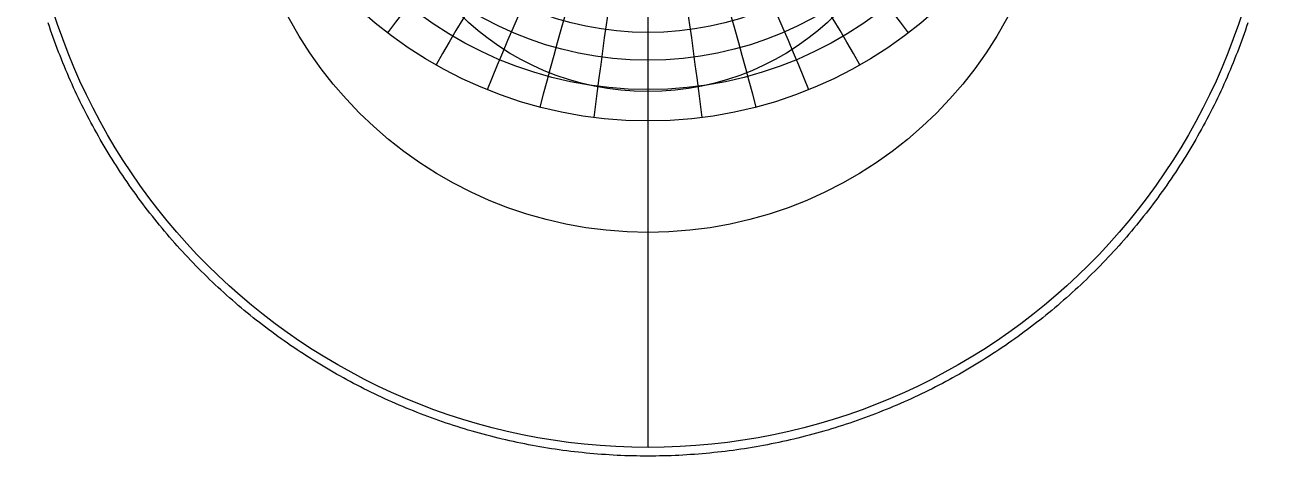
# Model space of a CAD drawing. Header units: millimetres. Extents: x -55 to 55, y -55 to 56.
# Drawn here: x -54 to 54, y -54.8 to -17.3 of the extents above; entities that cross this region are included whole.
import ezdxf

# ---------------------------------------------------------------- set-up
doc = ezdxf.new("R2010")
doc.units = ezdxf.units.MM
for name, color, linetype in [('CUT_OUTER', 1, 'Continuous'), ('ENGRAVE', 7, 'Continuous'), ('ENGRAVE_FINE', 8, 'Continuous')]:
    doc.layers.add(name, color=color, linetype=linetype)

msp = doc.modelspace()

# ---------------------------------------------------------------- linework, layer by layer
at = {"layer": 'CUT_OUTER'}
msp.add_lwpolyline([(51.9867, -17.1741), (51.8803, -17.4927), (51.772, -17.8107), (51.6617, -18.1281), (51.5495, -18.4447), (51.4354, -18.7607), (51.3193, -19.0759), (51.2013, -19.3905), (51.0814, -19.7043), (50.9595, -20.0173), (50.8357, -20.3296), (50.71, -20.6412), (50.5824, -20.9519), (50.4529, -21.2619), (50.3215, -21.5711), (50.1882, -21.8794), (50.053, -22.187), (49.9159, -22.4937), (49.7769, -22.7995), (49.6361, -23.1045), (49.4934, -23.4086), (49.3488, -23.7119), (49.2024, -24.0142), (49.0542, -24.3157), (48.904, -24.6162), (48.7521, -24.9158), (48.5983, -25.2145), (48.4426, -25.5122), (48.2852, -25.809), (48.1259, -26.1048), (47.9648, -26.3996), (47.802, -26.6934), (47.6373, -26.9862), (47.4708, -27.278), (47.3025, -27.5687), (47.1325, -27.8585), (46.9606, -28.1471), (46.787, -28.4347), (46.6117, -28.7213), (46.4346, -29.0067), (46.2557, -29.2911), (46.0751, -29.5744), (45.8928, -29.8565), (45.7087, -30.1376), (45.523, -30.4175), (45.3355, -30.6962), (45.1463, -30.9738), (44.9554, -31.2502), (44.7628, -31.5255), (44.5685, -31.7996), (44.3725, -32.0724), (44.1749, -32.3441), (43.9756, -32.6145), (43.7747, -32.8838), (43.5721, -33.1517), (43.3678, -33.4185), (43.162, -33.6839), (42.9545, -33.9481), (42.7454, -34.2111), (42.5346, -34.4727), (42.3223, -34.733), (42.1084, -34.9921), (41.8929, -35.2498), (41.6758, -35.5062), (41.4572, -35.7612), (41.237, -36.0149), (41.0152, -36.2673), (40.7919, -36.5182), (40.5671, -36.7679), (40.3407, -37.0161), (40.1128, -37.2629), (39.8834, -37.5083), (39.6525, -37.7523), (39.4201, -37.9949), (39.1863, -38.2361), (38.9509, -38.4758), (38.7141, -38.7141), (38.4758, -38.9509), (38.2361, -39.1863), (37.9949, -39.4201), (37.7523, -39.6525), (37.5083, -39.8834), (37.2629, -40.1128), (37.0161, -40.3407), (36.7679, -40.5671), (36.5182, -40.7919), (36.2673, -41.0152), (36.0149, -41.237), (35.7612, -41.4572), (35.5062, -41.6758), (35.2498, -41.8929), (34.9921, -42.1084), (34.733, -42.3223), (34.4727, -42.5346), (34.2111, -42.7454), (33.9481, -42.9545), (33.6839, -43.162), (33.4185, -43.3678), (33.1517, -43.5721), (32.8838, -43.7747), (32.6145, -43.9756), (32.3441, -44.1749), (32.0724, -44.3725), (31.7996, -44.5685), (31.5255, -44.7628), (31.2502, -44.9554), (30.9738, -45.1463), (30.6962, -45.3355), (30.4175, -45.523), (30.1376, -45.7087), (29.8565, -45.8928), (29.5744, -46.0751), (29.2911, -46.2557), (29.0067, -46.4346), (28.7213, -46.6117), (28.4347, -46.787), (28.1471, -46.9606), (27.8585, -47.1325), (27.5687, -47.3025), (27.278, -47.4708), (26.9862, -47.6373), (26.6934, -47.802), (26.3996, -47.9648), (26.1048, -48.1259), (25.809, -48.2852), (25.5122, -48.4426), (25.2145, -48.5983), (24.9158, -48.7521), (24.6162, -48.904), (24.3157, -49.0542), (24.0142, -49.2024), (23.7119, -49.3488), (23.4086, -49.4934), (23.1045, -49.6361), (22.7995, -49.7769), (22.4937, -49.9159), (22.187, -50.053), (21.8794, -50.1882), (21.5711, -50.3215), (21.2619, -50.4529), (20.9519, -50.5824), (20.6412, -50.71), (20.3296, -50.8357), (20.0173, -50.9595), (19.7043, -51.0814), (19.3905, -51.2013), (19.0759, -51.3193), (18.7607, -51.4354), (18.4447, -51.5495), (18.1281, -51.6617), (17.8107, -51.772), (17.4927, -51.8803), (17.1741, -51.9867), (16.8548, -52.0911), (16.5348, -52.1935), (16.2143, -52.294), (15.8931, -52.3925), (15.5713, -52.489), (15.249, -52.5836), (14.926, -52.6761), (14.6025, -52.7667), (14.2785, -52.8553), (13.9539, -52.942), (13.6288, -53.0266), (13.3032, -53.1092), (12.977, -53.1898), (12.6504, -53.2685), (12.3233, -53.3451), (11.9958, -53.4197), (11.6678, -53.4923), (11.3393, -53.5629), (11.0105, -53.6314), (10.6812, -53.698), (10.3515, -53.7625), (10.0214, -53.825), (9.691, -53.8855), (9.3602, -53.944), (9.029, -54.0004), (8.6975, -54.0548), (8.3656, -54.1071), (8.0335, -54.1574), (7.701, -54.2057), (7.3683, -54.2519), (7.0353, -54.2961), (6.702, -54.3383), (6.3684, -54.3784), (6.0347, -54.4164), (5.7007, -54.4524), (5.3664, -54.4864), (5.032, -54.5183), (4.6974, -54.5481), (4.3626, -54.5759), (4.0277, -54.6017), (3.6926, -54.6253), (3.3573, -54.647), (3.0219, -54.6665), (2.6865, -54.6841), (2.3509, -54.6995), (2.0152, -54.7129), (1.6794, -54.7242), (1.3436, -54.7335), (1.0078, -54.7407), (0.6719, -54.7459), (0.3359, -54.749), (0, -54.75), (-0.3359, -54.749), (-0.6719, -54.7459), (-1.0078, -54.7407), (-1.3436, -54.7335), (-1.6794, -54.7242), (-2.0152, -54.7129), (-2.3509, -54.6995), (-2.6865, -54.6841), (-3.0219, -54.6665), (-3.3573, -54.647), (-3.6926, -54.6253), (-4.0277, -54.6017), (-4.3626, -54.5759), (-4.6974, -54.5481), (-5.032, -54.5183), (-5.3664, -54.4864), (-5.7007, -54.4524), (-6.0347, -54.4164), (-6.3684, -54.3784), (-6.702, -54.3383), (-7.0353, -54.2961), (-7.3683, -54.2519), (-7.701, -54.2057), (-8.0335, -54.1574), (-8.3656, -54.1071), (-8.6975, -54.0548), (-9.029, -54.0004), (-9.3602, -53.944), (-9.691, -53.8855), (-10.0214, -53.825), (-10.3515, -53.7625), (-10.6812, -53.698), (-11.0105, -53.6314), (-11.3393, -53.5629), (-11.6678, -53.4923), (-11.9958, -53.4197), (-12.3233, -53.3451), (-12.6504, -53.2685), (-12.977, -53.1898), (-13.3032, -53.1092), (-13.6288, -53.0266), (-13.9539, -52.942), (-14.2785, -52.8553), (-14.6025, -52.7667), (-14.926, -52.6761), (-15.249, -52.5836), (-15.5713, -52.489), (-15.8931, -52.3925), (-16.2143, -52.294), (-16.5348, -52.1935), (-16.8548, -52.0911), (-17.1741, -51.9867), (-17.4927, -51.8803), (-17.8107, -51.772), (-18.1281, -51.6617), (-18.4447, -51.5495), (-18.7607, -51.4354), (-19.0759, -51.3193), (-19.3905, -51.2013), (-19.7043, -51.0814), (-20.0173, -50.9595), (-20.3296, -50.8357), (-20.6412, -50.71), (-20.9519, -50.5824), (-21.2619, -50.4529), (-21.5711, -50.3215), (-21.8794, -50.1882), (-22.187, -50.053), (-22.4937, -49.9159), (-22.7995, -49.7769), (-23.1045, -49.6361), (-23.4086, -49.4934), (-23.7119, -49.3488), (-24.0142, -49.2024), (-24.3157, -49.0542), (-24.6162, -48.904), (-24.9158, -48.7521), (-25.2145, -48.5983), (-25.5122, -48.4426), (-25.809, -48.2852), (-26.1048, -48.1259), (-26.3996, -47.9648), (-26.6934, -47.802), (-26.9862, -47.6373), (-27.278, -47.4708), (-27.5687, -47.3025), (-27.8585, -47.1325), (-28.1471, -46.9606), (-28.4347, -46.787), (-28.7213, -46.6117), (-29.0067, -46.4346), (-29.2911, -46.2557), (-29.5744, -46.0751), (-29.8565, -45.8928), (-30.1376, -45.7087), (-30.4175, -45.523), (-30.6962, -45.3355), (-30.9738, -45.1463), (-31.2502, -44.9554), (-31.5255, -44.7628), (-31.7996, -44.5685), (-32.0724, -44.3725), (-32.3441, -44.1749), (-32.6145, -43.9756), (-32.8838, -43.7747), (-33.1517, -43.5721), (-33.4185, -43.3678), (-33.6839, -43.162), (-33.9481, -42.9545), (-34.2111, -42.7454), (-34.4727, -42.5346), (-34.733, -42.3223), (-34.9921, -42.1084), (-35.2498, -41.8929), (-35.5062, -41.6758), (-35.7612, -41.4572), (-36.0149, -41.237), (-36.2673, -41.0152), (-36.5182, -40.7919), (-36.7679, -40.5671), (-37.0161, -40.3407), (-37.2629, -40.1128), (-37.5083, -39.8834), (-37.7523, -39.6525), (-37.9949, -39.4201), (-38.2361, -39.1863), (-38.4758, -38.9509), (-38.7141, -38.7141), (-38.9509, -38.4758), (-39.1863, -38.2361), (-39.4201, -37.9949), (-39.6525, -37.7523), (-39.8834, -37.5083), (-40.1128, -37.2629), (-40.3407, -37.0161), (-40.5671, -36.7679), (-40.7919, -36.5182), (-41.0152, -36.2673), (-41.237, -36.0149), (-41.4572, -35.7612), (-41.6758, -35.5062), (-41.8929, -35.2498), (-42.1084, -34.9921), (-42.3223, -34.733), (-42.5346, -34.4727), (-42.7454, -34.2111), (-42.9545, -33.9481), (-43.162, -33.6839), (-43.3678, -33.4185), (-43.5721, -33.1517), (-43.7747, -32.8838), (-43.9756, -32.6145), (-44.1749, -32.3441), (-44.3725, -32.0724), (-44.5685, -31.7996), (-44.7628, -31.5255), (-44.9554, -31.2502), (-45.1463, -30.9738), (-45.3355, -30.6962), (-45.523, -30.4175), (-45.7087, -30.1376), (-45.8928, -29.8565), (-46.0751, -29.5744), (-46.2557, -29.2911), (-46.4346, -29.0067), (-46.6117, -28.7213), (-46.787, -28.4347), (-46.9606, -28.1471), (-47.1325, -27.8585), (-47.3025, -27.5687), (-47.4708, -27.278), (-47.6373, -26.9862), (-47.802, -26.6934), (-47.9648, -26.3996), (-48.1259, -26.1048), (-48.2852, -25.809), (-48.4426, -25.5122), (-48.5983, -25.2145), (-48.7521, -24.9158), (-48.904, -24.6162), (-49.0542, -24.3157), (-49.2024, -24.0142), (-49.3488, -23.7119), (-49.4934, -23.4086), (-49.6361, -23.1045), (-49.7769, -22.7995), (-49.9159, -22.4937), (-50.053, -22.187), (-50.1882, -21.8794), (-50.3215, -21.5711), (-50.4529, -21.2619), (-50.5824, -20.9519), (-50.71, -20.6412), (-50.8357, -20.3296), (-50.9595, -20.0173), (-51.0814, -19.7043), (-51.2013, -19.3905), (-51.3193, -19.0759), (-51.4354, -18.7607), (-51.5495, -18.4447), (-51.6617, -18.1281), (-51.772, -17.8107), (-51.8803, -17.4927), (-51.9867, -17.1741)], dxfattribs=at)
at = {"layer": 'ENGRAVE'}
msp.add_lwpolyline([(0, -54), (0, 54)], dxfattribs=at)
for centre, radius in [((0, 0), 54), ((0, 11.4852), 37.1669), ((0, 10.3479), 33.303), ((0, 9.4248), 29.8329), ((0, 0), 35.3478), ((0, 8.6686), 26.6792), ((0, 0), 23.1383)]:
    msp.add_circle(centre, radius, dxfattribs=at)
at = {"layer": 'ENGRAVE_FINE'}
for centre, radius, start, end in [((-648.7264, -108.7894), 658.7341, 7.2741385, 13.7327429), ((-648.7264, -108.7894), 658.7341, 7.2741385, 13.7327429), ((648.7264, -108.7894), 658.7341, 166.2672571, 172.7258615), ((648.7264, -108.7894), 658.7341, 166.2672571, 172.7258615), ((-314.2784, -108.7894), 334.4481, 14.600687, 27.283105), ((-314.2784, -108.7894), 334.4481, 14.600687, 27.283105), ((314.2784, -108.7894), 334.4481, 152.716895, 165.399313), ((314.2784, -108.7894), 334.4481, 152.716895, 165.399313), ((-198.1258, -108.7894), 228.7759, 22.032702, 40.487991), ((-198.1258, -108.7894), 228.7759, 22.032702, 40.487991), ((198.1258, -108.7894), 228.7759, 139.512009, 157.967298), ((198.1258, -108.7894), 228.7759, 139.512009, 157.967298), ((-136.3223, -108.7894), 177.9561, 29.62447, 53.218263), ((-136.3223, -108.7894), 177.9561, 29.62447, 53.218263), ((136.3223, -108.7894), 177.9561, 126.781737, 150.37553), ((136.3223, -108.7894), 177.9561, 126.781737, 150.37553), ((-95.9829, -108.7894), 149.3229, 37.431974, 65.38611), ((-95.9829, -108.7894), 149.3229, 37.431974, 65.38611), ((95.9829, -108.7894), 149.3229, 114.61389, 142.568026), ((95.9829, -108.7894), 149.3229, 114.61389, 142.568026)]:
    msp.add_arc(centre, radius, start, end, dxfattribs=at)

doc.saveas('drawing.dxf')
